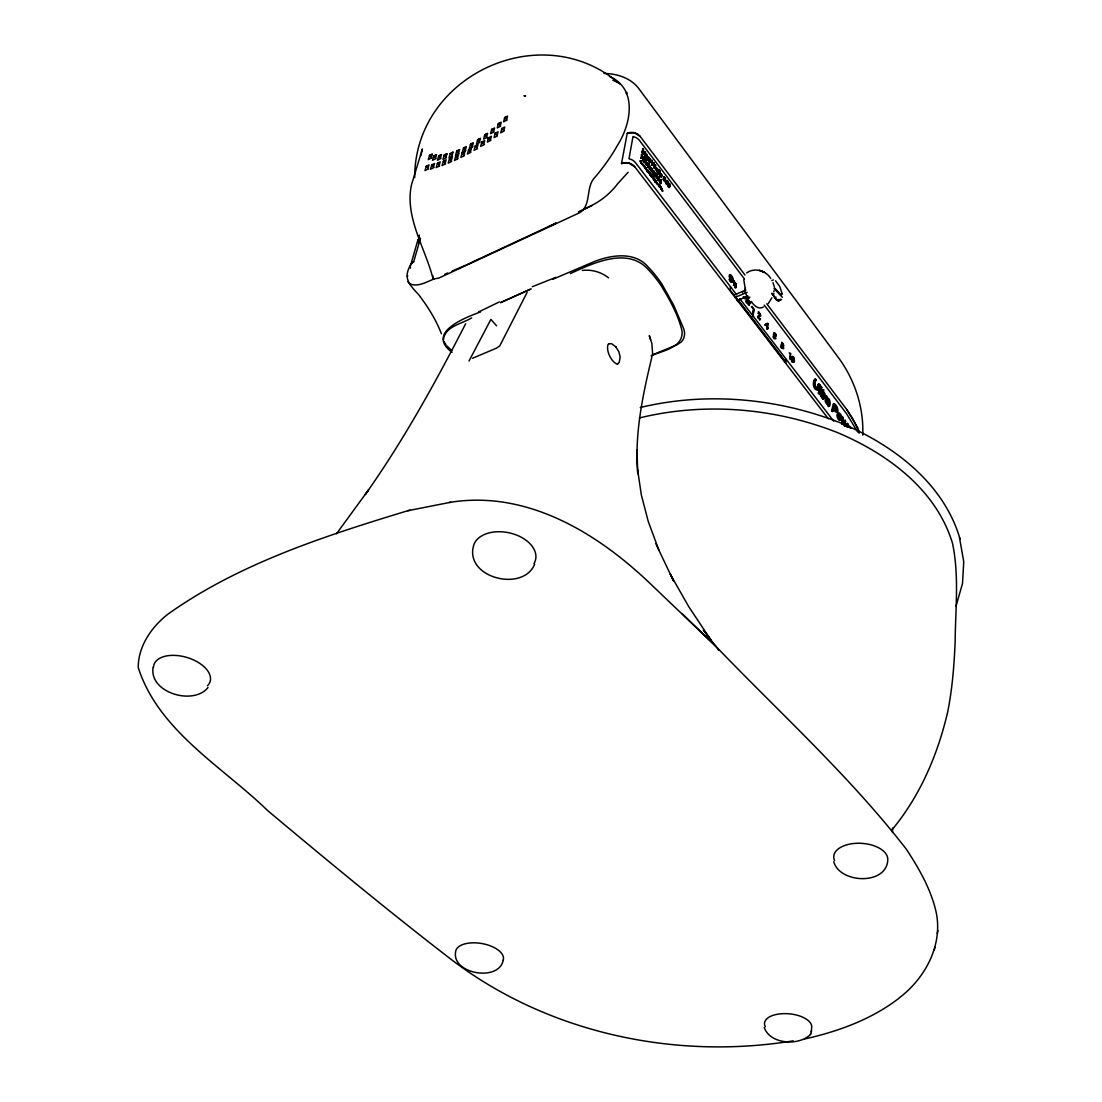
<?xml version="1.0" encoding="UTF-8"?>
<svg xmlns="http://www.w3.org/2000/svg" width="1102" height="1102" viewBox="0 0 1102 1102"><rect width="100%" height="100%" fill="white"/><g stroke="black" fill="none" stroke-linecap="round" stroke-linejoin="round"><path stroke-width="1.5" d="M640.317 160.74L641.033 162.807L640.345 160.63L641.419 161.291L641.378 162.173L640.496 160.961L641.405 163L640.785 161.457M655.773 181.417C658.9 185.246 654.257 180.948 656.64 182.656M657.164 170.218L657.012 171.967L657.674 169.846L658.927 169.612L659.12 171.733M656.764 169.157L655.828 168.055L657.467 171.747M663.115 178.896L664.947 181.678L665.153 179.061L663.831 177.064L665.277 178.676L663.487 179.323L664.534 181.127L663.487 179.323M663.569 178.676C663.831 183.428 669.245 178.276 667.054 184.695C663.556 183.152 667.592 176.719 663.418 177.312M892.524 832.465L892.537 828.098M653.817 165.727L653.858 167.228L654.147 163.22C652.136 162.421 651.475 167.146 651.902 161.085L651.957 160.327L652.453 164.556L651.709 164.997C654.409 166.981 653.596 158.757 654.051 167.242L653.968 167.972L653.39 164.033M647.824 159.074C648.596 160.63 644.904 146.759 647.37 159.294M842.465 421.281L842.438 423.499L845.082 420.289L845.73 426.088L847.452 423.416L848.127 424.298L846.625 426.419M414.683 177.56C414.627 75.032 542.294 16.392 619.834 83.972M844.187 425.73L844.27 422.107M845.179 425.372L845.248 421.735L843.567 424.463L841.859 423.884L841.776 417.603L842.754 417.245L843.416 423.14L841.859 423.884M660.911 189.048L660.883 187.12M660.566 186.445L660.801 188.745L660.952 186.803M660.263 172.807L659.423 172.532L660.263 172.807L660.084 171.141L658.638 171.485C659.134 171.94 657.371 175.81 658.514 169.377M659.891 172.325L659.96 175.011L659.189 173.978M659.974 187.312L661.228 188.938L660.401 186.5M660.194 187.216L661.021 188.635M645.979 161.044C645.772 167.476 644.835 159.046 646.034 160.713L646.351 161.539M646.406 170.218C648.141 169.736 643.058 164.832 646.902 170.231M862.742 435.125C863.885 407.892 855.069 380.7 839.173 358.646L638.719 88.477C630.523 77.774 616.941 73.655 603.937 73.435M609.434 76.437C637.989 88.711 631.033 124.402 617.382 145.436A124.857 53.902 -40.1 0 1 593.372 179.144C585.575 189.558 591.774 208.195 577.214 213.843L438.679 278.131L433.912 278.875L432.783 277.718L432.838 275.693M641.874 164.281L641.571 162.421M640.951 161.732C641.405 163.027 639.518 161.044 641.033 162.807M746.481 302.54L746.936 298.229L746.261 298.518M774.885 337.804L774.224 335.642M645.703 154.941C650.483 157.889 643.306 154.032 647.425 158.151M642.824 164.556C644.684 166.967 641.268 165.341 643.651 164.184M645.125 166.967C647.935 169.143 641.75 166.071 644.505 165.823M645.648 168.785L645.359 167.201M811.292 1031.596L811.747 1026.912A23.707 11.433 5.1 0 0 785.023 1013.62A23.707 11.433 5.1 0 0 765.38 1026.733M650.841 169.501L652.783 171.912L650.841 169.501L652.935 171.43L651.957 168.468A1.749 0.689 65.9 0 0 651.378 168.096L651.048 169.997L652.494 171.251M646.006 169.143L646.778 170.245L647.535 169.818L646.86 171.361L647.632 170.19L647.852 171.76M646.24 168.923L646.598 169.983M652.632 353.701L651.861 343.493L649.312 335.614L650.621 339.733M636.942 449.988L637.783 473.819C634.339 434.16 642.769 394.984 651.957 356.649M790.368 358.784L790.244 354.073L789.28 352.971L790.823 353.535L789.707 359.045M420.523 238.128L413.663 261.835L411.418 263.571C402.382 277.814 409.035 284.302 418.815 294.813C427.879 306.838 436.034 319.718 441.447 333.837M767.612 328.754L768.135 323.809L767.061 323.561M658.844 185.232C660.084 190.37 657.674 181.375 659.299 186.486M767.13 328.382L766.951 329.291L767.254 327.129L765.573 324.277L767.736 323.285M766.634 326.812L767.543 324.195L766.868 324.47M767.612 329.016L767.736 327.776L767.075 328.052M653.941 179.13L653.527 177.849L653.803 179.888M655.222 182.147L654.891 179.791M655.194 181.678L654.698 180.783M644.422 167.118L644.408 165.699M652.866 171.802C651.241 173.179 649.615 169.171 650.924 168.317M760.408 318.891L759.664 319.787L760.408 318.891L757.749 316.577M649.064 172.766C648.32 169.915 649.973 174.612 648.362 171.981M650.084 167.972C647.425 162.242 652.618 168.482 649.436 169.047L649.67 166.87L648.623 166.319M652.659 176.513C651.985 180.025 652.673 174.86 652.921 177.697M752.074 306.452L753.575 309.276L752.831 316.494L754.236 309.29L751.399 306.728M752.404 314.18L753.575 309.276M657.756 184.172L657.343 182.877L657.646 184.902M748.079 303.477L747.996 299.041L746.894 303.091L748.079 303.477L747.996 299.041M747.9 299.289L748.657 298.27L747.473 297.898M748.878 303.422C750.806 302.967 749.828 301.287 749.332 305.116L748.162 304.744L748.437 302.224M750.6 303.284L750.173 301.852L748.961 302.127L749.25 300.694L748.575 300.97M749.332 305.116L749.25 300.694M654.781 174.199C652.219 168.551 657.247 174.474 654.161 175.232L654.395 173.097L653.348 172.518M743.271 297.223L745.2 298.904A2.176 0.84 67.8 0 0 745.475 297.926L746.123 296.59L747.156 302.251M746.495 297.085L746.605 296.149L747.5 298.394L746.77 299.179M748.575 299L748.148 297.609M657.618 170.011L656.42 167.408L655.718 168.179M733.395 285.459L734.07 285.17C733.45 279.522 737.431 284.853 735.502 287.043L735.323 287.994M733.725 282.153L734.469 281.327L733.326 281.01M736.012 287.705L736.219 284.04L734.4 281.864M730.516 286.795L730.116 290.115L785.933 362.792L786.236 359.459L784.348 360.202L737.431 299.11M734.07 285.17L734.001 280.721M443.417 339.76C444.822 326.192 462.344 323.726 471.67 317.872M657.66 171.94L658.335 173.689M658.114 171.719L659.492 175.232M657.067 170.782L657.012 171.967M645.345 161.966L646.034 163.743M641.75 163.482L642.094 164.184M840.922 418.925C839.889 424.091 834.848 414.958 837.906 413.346A3.802 1.391 69.6 0 1 839.008 413.897L840.358 415.991M773.342 334.636L774.885 333.286L776.194 335.807L775.519 336.082M659.602 187.175C661.31 184.296 657.756 188.58 658.996 184.282M660.608 181.017L661.269 179.585L660.608 183.69L659.602 179.24L660.98 180.521L659.148 179.447L660.318 182.932M659.946 185.522L659.699 187.023M660.608 183.69L661.269 179.585M657.067 183.373L657.343 182.877M656.971 184.02L657.205 182.491M657.922 180.163L658.335 177.684C660.952 177.078 656.944 175.989 659.161 177.959C659.891 181.031 656.999 180.067 658.748 180.439M659.671 170.906L659.96 175.011M658.293 180.645L658.486 176.747M659.244 177.505L658.955 176.54M760.339 319.511C753.203 316.88 764.058 313.023 757.983 313.423M654.354 178.607L654.257 180.48L654.726 178.965M654.257 180.48L654.588 178.496M655.387 180.287L655.359 182.023L654.478 180.893M655.649 180.452L655.304 182.133M656.434 182.588L656.186 181.513M656.654 182.491L656.572 183.497M651.654 177.078C652.549 171.705 651.075 179.392 652.081 175.783L651.764 175.204M654.533 175.728L654.533 172.256L652.742 173.386L653.169 170.906L653.899 171.485M653.114 173.868L653.624 170.686M653.472 178.014C652.88 180.838 653.293 175.397 653.527 177.849M653.128 179.006L653.445 177.023M649.808 169.543L649.808 166.058L648.017 167.173L649.064 163.551L649.23 165.272M650.4 175.438L650.442 173.386C649.67 173.703 650.621 178.372 650.593 173.276M649.987 174.887L650.304 172.89M651.695 174.722C651.158 177.284 651.296 174.557 650.084 173M651.186 176.472L651.461 174.75L650.579 175.673M647.039 171.595L647.37 169.612M648.389 167.669L649.064 163.551M648.94 173.524C649.285 171.485 647.48 171.375 648.665 171.471M648.251 172.628L648.582 170.645M626.515 93.587L626.721 92.389L626.418 93.642M646.185 159.859L644.863 160.41L645.565 163.964M645.717 160.079L644.918 160.079L645.758 159.611M644.463 155.478L645.428 152.42L644.863 155.988L644.932 155.258M644.629 159.143L644.808 157.958L644.119 162.077L644.642 158.895M644.863 155.988L645.373 151.663L645.317 155.768M644.119 162.077L644.339 158.178M645.097 158.922L644.808 157.958M804.639 1038.979C838.002 1031.555 870.938 1019.598 898.35 998.715L899.907 997.406C926.093 977.13 943.822 943.381 935.639 909.963C930.212 887.95 918.751 868.197 906.464 849.394C849.642 776.001 780.147 713.283 715.969 646.461L648.803 582.255C595.962 532.17 526.467 490.307 450.746 502.237L449.134 502.526M641.984 156.994L641.309 158.399L641.516 154.459L642.383 154.776C639.518 157.6 647.494 157.242 642.466 157.407L643.444 161.195L642.921 157.187L641.529 157.214L642.59 157.118L643.912 160.975M643.609 149.349L642.838 149.776L643.582 154.308L643.306 149.555L642.797 152.434L641.943 152.145L643.003 148.55L643.967 153.385L642.549 148.77M641.309 158.399L641.984 154.239M642.328 152.655L643.003 148.55M934.317 950.296L934.854 947.265M937.292 933.477L937.857 930.391M828.704 404.613L828.566 406.473L829.544 406.101C831.046 403.649 829.696 395.701 825.784 398.373L826.472 399.379L828.249 398.979L829.365 401.941L828.373 402.326L825.632 399.668A2.369 0.868 69.4 0 0 825.205 400.412L825.205 400.797A2.218 0.813 69.4 0 0 825.481 402.065L827.092 404.462L828.814 404.351L829.544 406.101M634.697 166.76A9.587 7.686 12.2 0 0 632.204 164.501L631.474 164.06A9.587 7.686 12.2 0 0 629.063 163.096L628.236 162.889A9.587 7.686 12.2 0 0 625.647 162.669L621.5 163.606L627.231 133.356A9.339 7.604 12.4 0 1 630.468 132.46L631.308 132.405A9.339 7.604 12.4 0 1 633.843 132.639L634.683 132.832A9.339 7.604 12.4 0 1 636.984 133.769M773.783 291.906L774.003 290.708M652.48 171.65L651.502 168.675A1.749 0.689 65.9 0 0 650.924 168.317M420.895 155.561L422.355 149.004L411.445 184.984C404.572 216.846 425.041 247.84 432.783 277.718M828.373 402.326L828.07 400.412L826.472 399.379M652.219 176.83L653.142 177.601M153.123 667.275C148.701 692.511 193.291 706.024 208.016 687.524M656.599 171.058L655.235 168.441L656.723 170.08M832.409 411.501L831.652 410.523L833.319 404.158L834.31 403.787C838.526 405.812 839.862 417.603 834.062 408.539L832.409 411.501L833.084 408.911M834.875 405.453C838.567 407.52 837.368 414.021 834.255 407.823L834.875 405.453L833.883 405.825L836.322 410.729L834.503 409.806M501.865 128.479L500.721 132.805L503.6 131.372L504.73 127.047L501.865 128.479L503.876 130.973M504.73 117.501L503.614 121.771L506.465 120.338L507.581 116.068L504.73 117.501L506.879 120.173M833.387 411.129L832.644 410.151L834.31 403.787M823.676 392.987L823.607 389.819L820.921 390.218L820.439 395.356L821.706 397.505L822.863 396.486L822.175 395.246L823.001 392.092L823.676 392.987L822.009 392.477L821.183 395.618L821.885 396.858M821.706 397.505L822.863 396.486M495.211 133.232L494.068 137.571L496.933 136.138L498.076 131.799L495.211 133.232L497.236 135.711M498.407 123.576L497.264 127.86L500.115 126.441L501.245 122.143L498.407 123.576L500.57 126.234M491.699 129.375L490.555 133.673L493.407 132.254L494.55 127.942L491.699 129.375L493.875 132.033M488.544 137.75L487.373 142.089L490.238 140.67L491.396 136.317L488.544 137.75L490.721 140.409M481.863 142.006L480.692 146.346L483.53 144.927L484.701 140.588L481.863 142.006L484.053 144.651M484.756 134.788L483.585 139.114L486.423 137.695L487.58 133.37L484.756 134.788L488.021 138.769M822.698 397.133L821.431 394.984L821.748 390.452L823.607 389.819M823.056 399.268L822.395 398.387L823.635 393.786L824.627 393.414L824.985 395.163L826.803 396.362L825.481 397.271L824.103 396.252L823.056 399.268L825.081 395.88L826.459 396.899M824.048 398.883L823.373 398.015L824.627 393.414M820.053 393.662L821.789 387.312L821.086 386.403L820.108 386.774L818.359 393.125L820.053 393.662L818.359 393.125M475.21 145.974L474.025 150.327L476.863 148.922L478.048 144.569L475.21 145.974L477.4 148.618M477.662 139.747L476.477 144.073L479.315 142.654L480.486 138.329L477.662 139.747L479.838 142.392M817.946 389.006L818.621 386.526M814.213 386.223L816.444 389.116L818.207 384.281L819.957 384.901C818.965 397.119 811.251 383.165 815.535 379.088L814.543 379.474C812.091 382.284 813.593 391.155 817.67 389.791M819.062 394.048L821.086 386.403M820.921 390.218L822.464 390.576L822.767 389.447M819.199 383.909C818.566 394.585 812.257 383.744 816.293 380.094L815.535 379.088M821.472 390.948L821.789 389.819L822.464 390.576M468.625 149.665L467.413 154.018L470.237 152.613L471.436 148.26L468.625 149.665L470.816 152.296M470.554 144.155L469.356 148.481L472.166 147.076L473.364 142.75L470.554 144.155L472.73 146.786M822.698 393.373L823.841 392.395M758.658 313.147L758.341 311.921A2.08 0.799 68.1 0 1 758.865 311.88L760.738 315.392A2.356 0.895 68.1 0 1 760.559 316.191L758.424 316.302M814.585 383.069L815.315 380.479L814.543 379.474M462.11 153.04L460.884 157.393L463.708 155.988L464.92 151.635L462.11 153.04L464.314 155.671M462.33 152.269L463.543 147.944L466.339 146.552L465.14 150.878L462.33 152.269L464.521 154.9M456.738 151.057L455.512 155.382L458.308 153.991L459.534 149.665L456.738 151.057L458.928 153.674M455.705 156.098L454.479 160.451L457.289 159.06L458.515 154.707L455.705 156.098L457.909 158.716M764.251 1027.546C770.105 1044.365 798.826 1046.184 810.48 1034.475L810.7 1033.676M810.48 1034.475L811.527 1030.769M450.263 153.453L449.024 157.765L451.806 156.388L453.046 152.062L450.263 153.453L452.467 156.057M449.451 158.826L448.197 163.179L450.993 161.787L452.233 157.434L449.451 158.826L451.655 161.443M444.216 155.079L442.976 159.391L445.745 158.013L446.985 153.701L444.216 155.079L446.42 157.682M443.348 161.223L442.095 165.562L444.877 164.17L446.131 159.831L443.348 161.223L445.552 163.812M437.439 163.261L436.172 167.6L438.94 166.209L440.208 161.87L437.439 163.261L439.643 165.851M438.706 155.933L437.439 160.245L440.194 158.853L441.447 154.555L438.706 155.933L440.896 158.523M433.789 156.002L432.521 160.3L435.262 158.922L436.53 154.638L433.789 156.002L435.979 158.592M431.736 164.942L430.469 169.267L433.224 167.903L434.491 163.564L431.736 164.942L433.954 167.532M426.281 166.264L424.986 170.59L427.741 169.226L429.022 164.901L426.281 166.264L428.485 168.84M429.546 155.299L428.279 159.57L431.006 158.206L432.273 153.936L429.546 155.299L431.736 157.875M782.048 343.163C783.26 348.273 782.819 341.84 782.503 343.893M791.415 356.759L791.346 360.698M655.676 181.844L656.365 183.056M664.506 178.607L664.988 180.907L663.776 177.863M955.999 606.252L962.501 583.55L963.74 561.676L959.484 537.583M843.416 423.14L845.082 420.289M419.091 235.952L419.215 238.142A9.009 6.736 18.4 0 1 419.063 236.255L419.146 235.649A9.009 6.736 18.4 0 1 419.311 235.07M655.277 181.307L654.863 179.888L655.139 181.238M644.642 167.022L644.064 165.92M847.066 427.245L847.948 426.295A3.995 1.46 69.8 0 1 849.256 427.287M848.044 426.873L848.926 425.937A3.995 1.446 69.8 0 1 850.234 426.915L850.854 427.92M667.84 184.006C662.274 181.858 669.644 176.554 667.853 185.563C669.713 191.996 671.793 181.086 667.991 183.703M534.69 564.183C523.037 592.559 465.264 577.971 473.392 546.358A31.806 20.594 11.7 0 1 512.251 533.602A31.806 20.594 11.7 0 1 533.933 563.673M780.395 299.179L778.439 300.901L776.552 300.019L771.896 293.242L776.621 300.075L778.549 300.915L779.954 300.199M650.91 169.185C654.216 172.008 650.4 166.595 652.15 170.796M653.858 167.228L655.428 164.928L654.436 167.752M654.312 167.022L655.428 164.928M771.868 297.815L768.246 303.56M661.985 188.979L662.495 191.252L661.903 189.076M468.997 361.057L490.886 319.401L496.561 325.793M527.087 292.457L499.826 345.766L496.575 348.108L472.551 358.26M648.307 165.686C646.075 159.501 644.16 166.071 648.307 165.686C645.992 165.341 647.067 160.575 648.417 164.749C644.518 167.201 647.453 158.674 648.417 164.749M652.453 164.556L653.665 162.586M465.595 323.823C435.442 382.601 403.456 440.552 365.258 494.564L368.523 489.894L336.454 533.823M663.872 177.091L664.231 177.656M548.7 226.654L556.152 223.059L467.096 264.549M844.752 426.46L847.452 423.416M653.968 167.972L655.842 165.452M407.285 276.409L407.74 275.665M825.784 398.373L827.106 398.318M825.481 397.271L826.803 396.362M655.359 167.642L657.054 169.143M413.663 261.835A9.036 6.653 18 0 0 411.487 263.488L411.115 263.998A9.16 6.75 18 0 0 410.412 265.678L410.33 266.285A9.16 6.75 18 0 0 410.495 268.172M643.499 153.605L644.918 151.883M643.967 153.385L645.373 151.663M651.434 174.378L650.538 175.328M662.398 188.731L661.586 189.461M643.582 154.308L644.973 152.641M644.036 154.087L645.428 152.42M892.041 829.765C920.198 795.796 937.898 754.347 947.761 711.589C952.335 688.612 954.139 665.25 955.145 641.874C955.434 609.02 959.319 575.63 952.486 543.231C936.08 489.15 886.779 453.211 836.707 432.287C774.375 407.85 704.605 402.023 639.422 417.947M655.745 176.058L658.101 179.598L657.012 173.992L655.235 176.651C657.439 171.94 658.307 179.24 655.924 175.838L656.42 175.273M655.235 176.651L656.213 175.838L658.101 179.598M654.808 176.1L657.012 173.992M646.061 155.478L647.094 155.85M617.575 363.839L619.228 362.462L620.15 357.034L618.869 351.703L615.605 346.593M608.896 343.741L608.042 344.499C605.948 350.67 610.894 361.112 616.652 363.963L617.809 364.018M628.14 172.256L617.699 183.69A35.98 16.351 -39.4 0 1 592.105 205.261L578.467 211.983M746.633 272.952C754.374 267.194 765.904 270.486 770.766 278.42M478.42 312.059L499.44 301.879M578.591 212.066L592.049 205.468M765.38 325.173L767.543 324.195M641.943 152.145L642.797 152.434M642.383 154.776L641.516 154.459M640.909 157.861L641.777 158.178M648.072 157.187L650.469 159.528L648.885 159.308L648.072 157.187L648.031 160.162L650.469 159.528M640.978 162.793L640.358 161.25M645.014 159.391L644.174 159.115M642.122 157.338L643.375 160.272M641.185 161.953L640.661 160.933M647.577 159.57L649.064 159.129L648.527 156.98M643.733 161.581L644.574 161.856M646.034 160.713L646.406 161.209M480.568 311.935C465.884 317.321 425.276 332.446 452.082 352.337M648.031 160.162C650.772 158.812 649.629 165.19 648.775 159.955M649.436 164.046L648.61 163.771M653.362 163.509L654.147 163.22M644.766 167.614L645.455 168.565L644.271 165.92M645.166 167.724L645.676 168.372M648.017 167.173L648.844 167.449M649.436 169.047L650.276 169.322M646.86 171.361L647.866 171.65L647.136 171.017M653.968 171.127L653.169 170.906M657.618 170.163L658.927 169.612M652.742 173.386L653.582 173.648M658.776 170.466L659.148 170.948M660.084 171.141L659.216 171.127M659.946 171.995L660.318 172.491M654.161 175.232L654.987 175.507M657.439 174.557L656.558 174.212M659.506 174.791L660.236 174.488L661.599 176.527L660.594 173.289L661.985 174.846L661.682 175.879L660.69 174.171M660.36 173.51L661.145 176.747L660.608 174.901M661.31 175.466L660.608 173.689M659.161 177.959L658.335 177.684M654.657 181.141L654.836 180.163L655.594 180.769M661.641 180.067L660.814 179.791M660.263 183.249L661.076 183.483M661.007 187.891L660.373 186.858L661.159 188.056M662.192 188.456L662.495 191.252M661.668 189.351L662.715 191.142M654.671 179.901L655.621 180.59M500.68 302.554L529.979 289.33M500.611 302.623L531.274 288.889M434.147 278.889L425.923 282.456A34.176 14.918 -41.8 0 1 407.892 281.726M444.643 274.329L447.632 273.034M452.123 271.078L465.581 265.238M552.763 279.288L594.226 261.601C611.472 254.755 635.275 251.187 648.527 267.414A107.927 63.723 76.2 0 1 662.027 284.261L673.708 305.254L683.447 328.134A14.023 12.508 45.8 0 1 681.325 341.923L677.454 344.554L652.15 355.023M570.368 273.585C592.945 263.226 627.479 246.476 648.183 269.508A105.682 61.919 75.9 0 1 661.283 285.941C669.878 300.006 678.253 314.979 682.055 331.096C683.474 347.957 662.206 350.588 651.075 355.85M735.502 287.043L734.814 287.333L734.579 283.2M733.588 295.212L745.93 290.019M771.758 280.555L773.37 279.88M734.786 297.526L747.142 292.333M737.128 300.598L747.941 296.066M746.825 298.683L748.065 298.339M772.447 294.523L774.072 293.848M780.464 294.785L782.076 294.11M774.472 297.815L776.097 297.141M776.593 300.047L778.205 299.372M777.227 300.336L778.852 299.661M778.48 300.887L781.566 299.524M532.294 286.713L555.794 277.373M765.573 324.277L764.843 325.131L765.518 324.856M781.304 344.885L781.869 342.24L783.701 345.146A1.956 0.744 68.6 0 1 783.674 346.069L782.392 346.331M815.315 380.479L816.293 380.094M819.957 384.901L818.207 384.281M821.789 387.312L820.108 386.774M849.05 427.218L850.565 428.279M820.756 390.824L821.748 390.452M821.307 391.554L822.299 391.182M822.175 391.871L823.166 391.485M822.395 398.387L823.373 398.015M828.566 406.473L827.864 405.55L828.842 405.178M833.264 408.195L834.255 407.823M831.652 410.523L832.644 410.151M647.756 171.788L647.287 170.08M843.416 418.099L841.776 417.603M845.826 421.267L844.104 420.661M847.149 424.669L848.127 424.298M763.576 306.935C758.644 310.02 753.782 305.529 751.302 301.466M410.219 510.24L407.768 510.722C324.663 536.013 239.313 563.397 167.848 614.2C151.635 626.942 138.067 646.268 138.26 667.66C158.729 731.149 222.494 766.648 267.938 810.838C328.396 861.433 389.171 911.712 451.655 959.787C547.804 1032.973 674.713 1060.207 793.247 1040.853M627.231 133.356L634.27 132.736L640.221 136.483L744.993 275.018M644.945 167.036L645.662 167.931M648.885 159.308L650.028 158.95M730.419 275.528L729.786 277.621A2.727 1.061 67.6 0 0 730.199 279.178L732.059 281.341L732.61 278.971A2.562 0.992 67.6 0 0 731.866 276.919L730.419 275.528A3.54 1.377 67.6 0 0 730.047 275.169M640.276 407.506C706.492 391.609 777.268 398.07 840.482 422.865C892.73 444.671 943.753 482.69 960.145 539.333M407.768 510.722L450.746 502.237M650.015 159.749L649.05 159.9L649.643 162.283M609.365 343.81L611.555 343.7L616.046 347.02M582.366 270.417C591.678 269.26 601.196 272.056 608.566 277.828M642.08 156.456L643.912 156.773M642.921 157.187L644.463 157.503M828.814 404.351L826.459 401.693A2.218 0.813 69.4 0 1 826.197 400.412L826.197 400.04A2.369 0.868 69.4 0 1 826.61 399.296L829.365 401.941M656.737 170.328L655.965 169.157M647.356 170.08L647.411 171.347L647.521 170.369M646.957 158.371L645.496 155.823L647.149 157.076M612.808 80.198L618.112 82.746M647.687 170.218L647.466 171.416M658.459 169.818L657.674 169.846M637.039 133.797L637.769 134.224M729.979 275.886L731.191 277.208A2.562 0.992 67.6 0 1 731.935 279.261M645.51 168.454L645.097 167.518L645.276 168.358M781.965 344.623C778.591 345.188 785.822 352.585 783.067 346.056M451.696 350.588L447.095 346.042M681.945 613.47L715.969 646.461M824.999 395.535L825.825 396.734M774.334 287.787L780.822 294.633M774.127 288.614L782.337 297.278M781.759 343.452L782.572 345.394M775.546 280.803L779.665 286.327L782.158 293.752M660.153 175.122L661.407 177.339L660.525 174.639M774.32 338.961L773.439 337.708A2.479 0.937 68.4 0 1 773.039 336.689M463.543 147.944L465.733 150.575M834.476 410.743C839.132 416.088 836.308 404.365 833.319 404.158M752.914 315.434L753.506 316.205M736.701 294.868L635.468 162.655A9.587 7.714 12.2 0 0 628.994 158.784L633.016 136.455L633.939 136.827A9.463 7.686 12.4 0 1 639.491 140.477L744.525 279.054M739.8 298.725L833.691 421.184M828.291 418.691L634.724 166.774L628.65 162.986L624.917 162.71A9.505 7.618 12.2 0 0 621.5 163.606M843.567 424.463L842.754 417.245M766.055 324.897L767.309 326.536M767.736 327.776L768.273 328.479M643.444 156.994L643.995 157.71M651.378 168.964L652.604 170.576M656.393 175.617L657.412 176.967M651.296 169.281L652.935 171.43M642.907 160.493L643.444 161.195M718.738 650.208L703.31 629.931L711.258 640.538L688.833 606.816L670.305 574.294L673.46 580.823L655.842 543.672M764.278 305.13L846.432 413.525L857.659 432.012M652.577 165.314L651.957 160.327M766.785 303.821L846.667 409.434L852.769 418.664L857.356 428.223M729.937 281.024L730.488 281.754A3.995 1.543 67.6 0 0 731.273 282.429M781.814 345.863L782.53 347.764M746.095 302.1L745.503 300.86M743.492 296.824L744.608 298.022L744.869 297.168M826.762 398.001L827.464 399.007M443.886 341.441L446.007 344.898M846.667 409.434L857.852 427.92L859.326 432.687M661.365 174.736C661.076 173.042 662.481 180.356 660.236 174.488M781.304 348.136L780.684 346.841M729.676 280.597L729.014 279.205M658.776 549.87L648.224 521.398L641.336 494.936L637.659 470.044M772.984 282.635L774.238 286.534M745.104 288.104L743.781 279.729M649.519 159.68L650.111 162.063M833.746 861.709C839.752 883.666 886.724 885.498 887.771 859.877A27.068 14.808 3.6 0 0 857.962 843.25A27.068 14.808 3.6 0 0 834.572 860.579M657.205 176.444L657.646 179.805M656.792 175.824L656.944 177.188M776.194 335.807L776.125 335.118A1.984 0.744 68.4 0 0 775.601 333.686L773.921 332.487L773.563 335.862A2.479 0.937 68.4 0 0 774.1 337.446L775.808 338.851L774.761 334.609A2.218 0.84 68.4 0 0 774.017 334.361M651.489 160.548L651.709 164.997M827.822 404.737L827.864 405.55M506.149 116.784A69.426 27.688 -40.3 0 1 504.482 118.451M478.984 139.114A69.426 27.688 -40.3 0 1 477.51 140.078M493.131 128.659A68.999 27.522 -40.3 0 1 491.547 129.94M472.014 143.412A68.999 27.522 -40.3 0 1 470.582 144.238M459.589 149.72A68.999 27.522 -40.3 0 1 458.225 150.299M441.434 155.051A68.999 27.522 -40.3 0 1 440.221 155.175M452.977 152.324A69.495 27.715 -40.3 0 1 451.655 152.751M486.175 134.086A69.605 27.757 -40.3 0 1 484.646 135.202M499.826 122.859A69.206 27.605 -40.3 0 1 498.2 124.319M436.282 155.382A69.206 27.605 -40.3 0 1 435.138 155.327M431.984 154.9A69.206 27.605 -40.3 0 1 430.896 154.624M446.875 154.101A69.619 27.77 -40.2 0 1 445.607 154.39M637.714 134.21A9.339 7.604 12.4 0 1 640.138 136.441M411.556 263.461A9.119 6.736 18 0 1 411.514 262.207L418.002 239.616A9.023 6.736 18.3 0 0 418.264 242.743M857.907 429.835A121.757 85.653 5.9 0 1 859.023 433.072M791.925 362.007A2.052 0.771 68.8 0 1 791.691 361.594M742.693 292.746A1.805 0.689 67.8 0 1 742.858 291.479M749.897 297.113A5.055 1.942 67.8 0 1 746.164 294.73A5.055 1.942 67.8 0 1 745.434 288.38M153.495 667.413A29.327 16.489 16.3 0 1 188.869 658.073A29.327 16.489 16.3 0 1 207.451 685.816M781.593 345.615C782.434 351.139 784.307 345.05 781.593 345.615M841.9 418.002C841.611 424.242 835.564 414.862 838.884 412.988A3.802 1.391 69.6 0 1 839.986 413.525L841.336 415.633A3.017 1.102 69.6 0 1 841.845 417.424L841.9 418.002M660.497 181.555C659.272 184.585 659.106 177.078 660.497 181.555M660.966 181.348C659.712 184.365 659.575 176.871 660.966 181.348M773.99 335.463C774.747 341.482 776.648 334.443 773.99 335.463M668.28 184.461C670.112 192.285 669.589 179.213 668.17 185.453C668.955 190.15 670.415 182.615 668.322 184.337M791.815 357.806L792.021 360.423A2.052 0.771 68.8 0 0 792.586 361.745C796.25 365.671 793.371 352.089 791.815 357.806M669.961 185.301C668.707 190.398 668.404 180.067 669.961 185.301M665.883 182.05C666.793 187.822 667.757 178.069 665.883 182.05M666.338 181.844C667.233 187.615 668.239 177.849 666.338 181.844M792.297 358.439C793.619 368.991 794.873 352.64 792.297 358.439M733.257 280.652L732.623 282.25A3.32 1.281 67.6 0 1 731.962 282.14A3.995 1.543 67.6 0 1 731.177 281.465L729.193 276.63A5.469 2.108 67.6 0 1 729.496 274.908A3.65 1.405 67.6 0 1 731.149 275.266L732.086 276.561A3.719 1.433 67.6 0 1 732.747 277.924L733.257 280.652M840.247 418.03L839.049 419.38L837.727 416.019A5.772 2.121 69.7 0 1 838.057 414.807L839.38 415.137L840.247 418.03M841.225 417.658L840.027 419.008L838.718 415.661A5.772 2.108 69.7 0 1 839.035 414.435L840.358 414.765L841.225 417.658M647.094 157.407L645.882 156.388L647.094 157.407M647.549 157.187L646.337 156.181L647.549 157.187M503.228 960.104C499.151 982.529 450.002 973.824 455.842 950.695A24.189 11.97 9.6 0 1 482.938 943.739A24.189 11.97 9.6 0 1 503.228 960.104M826.941 400.66C827.051 405.453 831.307 402.078 826.941 400.66M825.963 401.032C826.059 405.839 830.329 402.45 825.963 401.032M524.208 95.846L525.502 95.97L524.208 95.846M761.344 271.009L759.319 270.321L764.554 272.373L761.344 271.009"/></g></svg>
